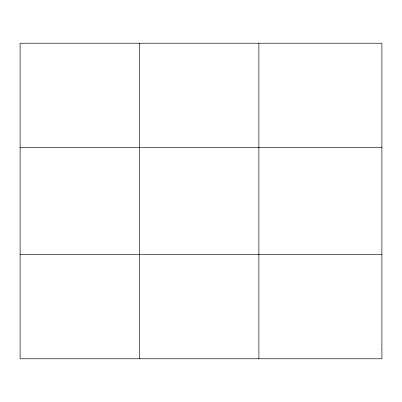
<?xml version="1.0" encoding="UTF-8"?>
<svg xmlns="http://www.w3.org/2000/svg" width="402" height="402" viewBox="0 0 402 402"><rect width="100%" height="100%" fill="white"/><g stroke="black" fill="none" stroke-linecap="round" stroke-linejoin="round"><path stroke-width="0.6" d="M139.494 43.225L139.494 358.775M258.888 43.225L258.888 358.775M20.1 147.358L381.9 147.358M20.1 254.642L381.9 254.642M381.9 349.308L381.9 358.775L20.1 358.775L20.1 43.225L381.9 43.225L381.9 349.308"/></g></svg>
